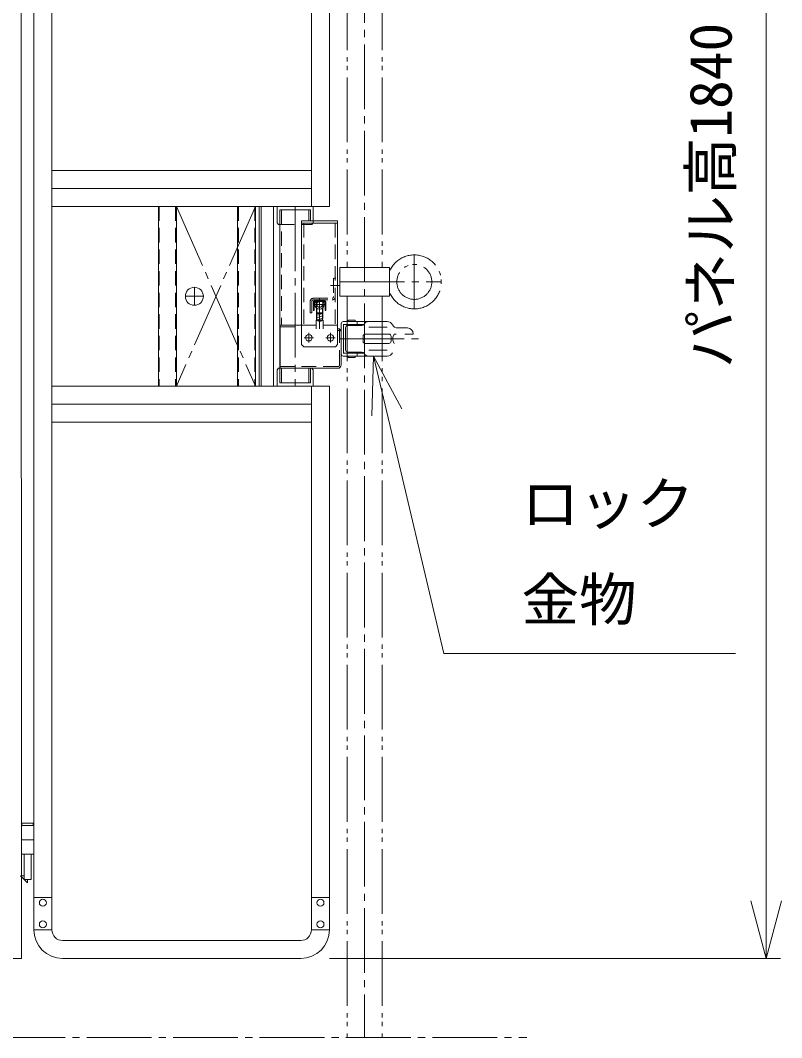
# Model space of a CAD drawing. Units: millimetres, scale not verified. Extents: x -3731 to 3731, y -5269 to 5269.
# Drawn here: x 406 to 1464, y -286 to 1127 of the extents above; entities that cross this region are included whole.
import ezdxf
from ezdxf.enums import TextEntityAlignment as Align

# ---------------------------------------------------------------- set-up
doc = ezdxf.new("R2010")
doc.units = ezdxf.units.MM
doc.header["$LTSCALE"] = 10
for name, pattern in [('CHAIN2', [12, 9, -1, 1, -1]), ('DASHED2', [3, 2, -1]), ('DOUBLE_CHAIN2', [12.8, 9, -1, 0.6, -0.6, 0.6, -1])]:
    doc.linetypes.add(name, pattern=pattern)
for name, color, linetype, lineweight in [('0-2_05 寸法', 7, 'Continuous', 18), ('0-3_10 当社外形線', 3, 'Continuous', 18), ('0-4_12 当社中心線', 3, 'CHAIN2', 18), ('0-5_13 当社破線', 3, 'DASHED2', 18), ('0-7_22 躯体・土木、中心線', 1, 'CHAIN2', 18), ('0-9_32 関連中心線', 6, 'CHAIN2', 18), ('0-B_34 関連想像線', 6, 'DOUBLE_CHAIN2', 18)]:
    doc.layers.add(name, color=color, linetype=linetype, lineweight=lineweight)
doc.styles.add('ＭＳ ゴシック', font='')
doc.styles.get('ＭＳ ゴシック').set_extended_font_data('MS Gothic')

msp = doc.modelspace()

# ---------------------------------------------------------------- linework, layer by layer
at = {"layer": '0-2_05 寸法'}
for p, q in [((1442.31, -96.42), (1442.31, 1583.59)), ((896.89, 660.34), (915.28, 582.48)), ((1442.31, -176.42), (1442.31, -96.42)), ((835.75, -176.42), (1462.31, -176.42))]:
    msp.add_line(p, q, dxfattribs=at)
for points in [[(894.41, 577.55), (896.89, 660.34), (936.14, 587.41)], [(915.28, 582.48), (994.38, 247.44), (1399.7, 247.44)], [(1463.75, -96.42), (1442.31, -176.42), (1420.88, -96.42)]]:
    msp.add_lwpolyline(points, dxfattribs=at)
at = {"layer": '0-3_10 当社外形線'}
for p, q in [((407.81, -176.29), (407.68, 2043.62)), ((425.14, -136.42), (425.03, 1623.36)), ((450.09, 688.55), (450.03, 1623.58)), ((810.69, 868.57), (810.65, 1623.58)), ((835.69, 868.58), (835.65, 1623.36)), ((810.68, 918.57), (450.07, 918.55)), ((810.69, 893.57), (450.07, 893.55)), ((835.69, 868.58), (450.07, 868.55)), ((598.04, 868.57), (598.04, 618.57)), ((623.04, 868.57), (623.04, 618.57)), ((708.04, 868.57), (708.04, 618.57)), ((733.04, 868.57), (733.04, 618.57)), ((738.04, 868.57), (738.04, 618.57)), ((741.04, 868.57), (741.04, 618.57)), ((758.04, 868.57), (758.04, 618.57)), ((763.04, 868.57), (763.04, 845.57)), ((809.39, 863.57), (766.69, 863.57)), ((809.39, 863.57), (809.39, 848.57)), ((813.04, 868.57), (813.04, 845.57)), ((797.04, 848.57), (847.04, 848.57)), ((797.04, 676.57), (797.04, 848.57)), ((847.04, 848.57), (847.04, 676.57)), ((765.04, 843.57), (763.04, 845.57)), ((766.69, 843.57), (765.04, 843.57)), ((797.04, 845.37), (847.04, 845.37)), ((811.04, 843.57), (809.39, 843.57)), ((811.04, 843.57), (813.04, 845.57)), ((817.54, 727.68), (817.54, 713.07)), ((818.04, 720.57), (818.04, 727.07)), ((826.04, 727.07), (826.04, 720.57)), ((826.54, 727.68), (826.54, 713.07)), ((817.04, 710.57), (827.04, 710.57)), ((817.54, 720.57), (826.54, 720.57)), ((817.54, 719.57), (826.54, 719.57)), ((818.04, 710.57), (818.04, 719.57)), ((826.04, 719.57), (826.04, 710.57)), ((854.96, 708.57), (890.36, 708.57)), ((861.48, 710.57), (861.48, 708.57)), ((861.48, 710.57), (871.48, 710.57)), ((871.48, 710.57), (871.48, 708.57)), ((874.04, 708.57), (874.04, 704.57)), ((890.36, 708.57), (916.06, 708.57)), ((852.04, 705.57), (852.04, 663.57)), ((854.96, 704.57), (883.43, 704.57)), ((855.04, 704.57), (855.04, 664.57)), ((858.04, 700.07), (858.04, 669.07)), ((860.96, 703.07), (880.83, 703.07)), ((863.48, 704.57), (863.48, 703.07)), ((869.48, 704.57), (869.48, 703.07)), ((890.36, 700.57), (916.06, 700.57)), ((930.45, 699.57), (944.16, 699.57)), ((450.14, -136.42), (450.09, 688.55)), ((882.36, 688.07), (882.36, 681.07)), ((885.36, 691.07), (918.28, 691.07)), ((921.28, 688.07), (921.28, 681.07)), ((925.6, 691.07), (928.29, 691.07)), ((940.42, 691.07), (952.16, 691.07)), ((952.16, 691.57), (952.16, 691.07)), ((797.04, 676.57), (800.04, 673.57)), ((800.04, 673.57), (844.04, 673.57)), ((847.04, 676.57), (844.04, 673.57)), ((852.04, 668.57), (852.04, 648.17)), ((854.96, 664.57), (883.43, 664.57)), ((860.96, 666.07), (880.83, 666.07)), ((863.48, 666.07), (863.48, 664.57)), ((869.48, 666.07), (869.48, 664.57)), ((874.04, 664.57), (874.04, 660.57)), ((885.36, 678.07), (918.28, 678.07)), ((916.06, 668.57), (890.36, 668.57)), ((854.96, 660.57), (890.36, 660.57)), ((871.48, 660.57), (871.48, 658.57)), ((890.36, 660.57), (916.06, 660.57)), ((765.04, 643.57), (763.04, 641.57)), ((763.04, 618.57), (763.04, 641.57)), ((766.69, 643.57), (765.04, 643.57)), ((767.04, 643.57), (847.44, 643.57)), ((811.04, 643.57), (809.39, 643.57)), ((809.39, 643.57), (809.39, 623.58)), ((811.04, 643.57), (813.04, 641.57)), ((813.04, 618.57), (813.04, 641.57)), ((809.39, 623.57), (766.69, 623.57)), ((835.71, 618.58), (450.08, 618.55)), ((810.75, -136.42), (810.71, 618.57)), ((835.75, -136.42), (835.71, 618.58)), ((810.7, 593.57), (450.09, 593.55)), ((810.7, 568.57), (450.09, 568.55)), ((407.83, 8.57), (425.13, 8.56)), ((408.58, 8.57), (408.58, 11.57)), ((408.58, 11.57), (424.38, 11.56)), ((424.38, 8.56), (424.38, 11.56)), ((407.83, -11.4), (407.83, -31.4)), ((425.13, -11.41), (407.83, -11.4)), ((425.13, -11.41), (425.13, -31.41)), ((425.13, -31.41), (407.83, -31.4)), ((411.47, -66.43), (411.48, -31.43)), ((421.47, -66.44), (421.48, -31.44)), ((406.47, -61.43), (416.47, -71.44)), ((406.47, -61.43), (411.47, -61.43)), ((411.47, -66.43), (421.47, -66.44)), ((416.47, -71.44), (416.47, -66.44)), ((425.13, -91.42), (450.13, -91.42)), ((810.75, -91.42), (835.75, -91.42)), ((425.13, -136.42), (450.14, -136.42)), ((810.75, -136.42), (835.75, -136.42)), ((465.13, -151.42), (795.84, -151.42)), ((373.81, -176.29), (407.81, -176.29)), ((465.13, -176.42), (795.9, -176.42))]:
    msp.add_line(p, q, dxfattribs=at)
for points in [[(766.69, 863.57), (766.69, 657.57), (766.69, 623.57)], [(817.04, 717.07), (822.04, 718.41), (826.37, 719.57)], [(817.04, 713.82), (822.04, 715.16), (827.04, 716.5)], [(817.04, 710.57), (822.04, 711.91), (827.04, 713.25)], [(767.04, 643.57), (767.04, 703.57), (797.04, 703.57)], [(861.48, 660.57), (861.48, 658.57), (871.48, 658.57)]]:
    msp.add_lwpolyline(points, dxfattribs=at)
for centre, radius in [((648.04, 743.57), 12.5), ((822.04, 732.37), 6.5), ((807.04, 686.07), 4.5), ((837.04, 686.07), 4.5), ((437.63, -98.92), 4.85), ((823.25, -98.92), 4.85), ((437.63, -128.92), 4.85), ((823.25, -128.92), 4.85)]:
    msp.add_circle(centre, radius, dxfattribs=at)
for centre, radius, start, end in [((822.04, 713.07), 4.5, 180, 0), ((855.04, 705.57), 3, 90, 180), ((890.36, 700.57), 8, 90, 150), ((916.06, 700.57), 8, 25.94448, 90), ((847.44, 693.97), 4.6, 0, 90), ((861.04, 700.07), 3, 90, 180), ((880.83, 706.07), 3, 270, 330), ((930.45, 707.57), 8, 205.94448, 270), ((944.16, 691.57), 8, 0, 90), ((885.36, 688.07), 3, 90, 180), ((885.36, 681.07), 3, 180, 270), ((918.28, 688.07), 3, 0, 90), ((918.28, 681.07), 3, 270, 0), ((934.36, 684.57), 10.9, 143.40313, 216.59687), ((861.04, 669.07), 3, 180, 270), ((880.83, 663.07), 3, 30, 90), ((890.36, 668.57), 8, 210, 270), ((916.06, 668.57), 8, 270, 334.05552), ((855.04, 663.57), 3, 180, 270), ((847.44, 648.17), 4.6, 270, 0), ((465.13, -136.42), 40, 180, 270), ((465.13, -136.42), 15, 180, 270), ((795.75, -136.42), 40, 270, 0), ((795.75, -136.42), 15, 270, 0)]:
    msp.add_arc(centre, radius, start, end, dxfattribs=at)
at = {"layer": '0-4_12 当社中心線'}
for p, q in [((623.04, 868.57), (733.04, 618.57)), ((733.04, 868.57), (623.04, 618.57)), ((788.04, 868.57), (788.04, 618.57)), ((648.04, 756.07), (648.04, 731.07)), ((837.24, 758.57), (850.44, 758.57)), ((660.54, 743.57), (635.54, 743.57)), ((822.04, 741.44), (822.04, 698.57)), ((814.14, 732.37), (829.94, 732.37)), ((807.04, 679.48), (807.04, 692.67)), ((837.04, 679.48), (837.04, 692.67)), ((813.64, 686.07), (800.44, 686.07)), ((843.64, 686.07), (830.44, 686.07)), ((849.54, 684.57), (961.72, 684.57))]:
    msp.add_line(p, q, dxfattribs=at)
at = {"layer": '0-5_13 当社破線'}
for p, q in [((599.24, 868.57), (599.24, 618.57)), ((621.84, 868.57), (621.84, 618.57)), ((709.24, 868.57), (709.24, 618.57)), ((731.84, 868.57), (731.84, 618.57)), ((768.99, 863.57), (768.99, 703.57)), ((807.09, 863.57), (807.09, 848.57)), ((766.69, 843.57), (809.39, 843.57)), ((800.24, 845.37), (800.24, 698.57)), ((843.84, 845.37), (843.84, 698.57)), ((841.54, 768.57), (841.54, 743.17)), ((842.04, 768.57), (844.34, 768.57)), ((808.84, 736.27), (808.84, 720.57)), ((811.14, 736.27), (811.14, 720.57)), ((813.34, 735.17), (813.34, 724.07)), ((813.44, 740.87), (839.24, 740.87)), ((813.44, 738.57), (839.24, 738.57)), ((814.54, 724.07), (814.54, 735.17)), ((828.34, 737.57), (815.74, 737.57)), ((828.34, 736.37), (815.74, 736.37)), ((829.54, 724.07), (829.54, 735.17)), ((830.74, 724.07), (830.74, 735.17)), ((814.54, 724.07), (813.34, 724.07)), ((817.54, 734.07), (817.54, 727.68)), ((826.54, 734.07), (826.54, 727.68)), ((829.54, 724.07), (830.74, 724.07)), ((811.14, 720.57), (808.84, 720.57)), ((817.04, 698.57), (817.04, 710.57)), ((827.04, 710.57), (827.04, 698.57)), ((767.04, 701.27), (797.04, 701.27)), ((797.04, 703.57), (847.44, 703.57)), ((847.04, 696.27), (847.44, 696.27)), ((849.74, 698.97), (849.74, 648.17)), ((766.69, 643.57), (809.39, 643.57)), ((767.04, 645.87), (847.44, 645.87)), ((768.99, 643.57), (768.99, 623.57)), ((807.09, 643.57), (807.09, 623.58))]:
    msp.add_line(p, q, dxfattribs=at)
msp.add_circle((822.04, 732.37), 4, dxfattribs=at)
for centre, radius, start, end in [((813.44, 736.27), 4.6, 90, 180), ((813.44, 736.27), 2.3, 90, 180), ((815.74, 735.17), 2.4, 90, 180), ((815.74, 735.17), 1.2, 90, 180), ((822.04, 734.07), 4.5, 0, 180), ((828.34, 735.17), 2.4, 0, 90), ((828.34, 735.17), 1.2, 0, 90), ((839.24, 743.17), 4.6, 270, 0), ((839.24, 743.17), 2.3, 270, 0), ((847.44, 693.97), 2.3, 0, 90), ((847.44, 648.17), 2.3, 270, 0)]:
    msp.add_arc(centre, radius, start, end, dxfattribs=at)
at = {"layer": '0-7_22 躯体・土木、中心線'}
msp.add_line((-3341.36, -286.36), (1110.03, -286.36), dxfattribs=at)
at = {"layer": '0-9_32 関連中心線'}
for p, q in [((884.54, 2413.64), (884.54, -286.36)), ((953.54, 801.14), (953.54, 726.14)), ((850.04, 763.64), (991.07, 763.64))]:
    msp.add_line(p, q, dxfattribs=at)
at = {"layer": '0-B_34 関連想像線'}
for p, q in [((860.24, 1943.64), (860.24, 783.64)), ((908.84, 1943.64), (908.84, 783.64)), ((850.04, 783.64), (919.04, 783.64)), ((850.04, 783.64), (850.04, 743.64)), ((919.04, 783.64), (919.04, 743.64)), ((850.04, 743.64), (919.04, 743.64)), ((860.24, 743.64), (860.24, -286.36)), ((908.84, 743.64), (908.84, -286.36)), ((860.03, -286.36), (908.63, -286.36))]:
    msp.add_line(p, q, dxfattribs=at)
msp.add_circle((953.54, 763.64), 24.3, dxfattribs=at)
msp.add_arc((953.54, 763.64), 37.5, 203.07392, 156.92608, dxfattribs=at)

# ---------------------------------------------------------------- texts
at = {"layer": '0-2_05 寸法', "style": 'ＭＳ ゴシック'}
msp.add_text('パネル高1840', height=58.65, rotation=90, dxfattribs=at).set_placement((1411.94, 644), align=Align.BOTTOM_LEFT)
for s, p in [('ロック', (1102.38, 408.78)), ('金物', (1102.38, 275.44))]:
    msp.add_text(s, height=58.65, dxfattribs=at).set_placement(p, align=Align.BOTTOM_LEFT)

doc.saveas('drawing.dxf')
